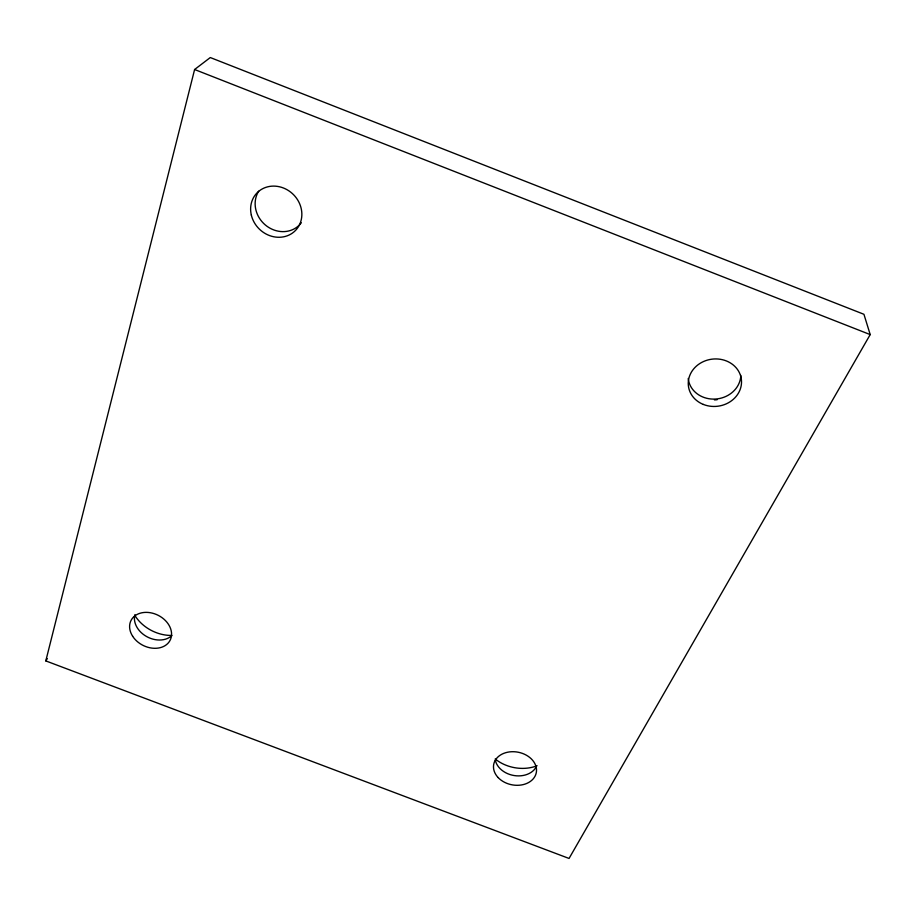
<?xml version="1.0" encoding="UTF-8"?>
<svg xmlns="http://www.w3.org/2000/svg" width="916" height="916" viewBox="0 0 916 916"><rect width="100%" height="100%" fill="white"/><g stroke="black" fill="none" stroke-linecap="round" stroke-linejoin="round"><path stroke-width="1.37" d="M45.8 660.905L194.604 69.513L210.291 57.548L863.937 314.291L870.2 334.592L569.054 858.452L45.8 660.905L47.311 658.604M194.604 69.513L870.2 334.592M301.341 222.737A26.61 24.056 45.1 0 1 266.785 226.126A26.61 24.056 45.1 0 1 258.69 191.192M740.815 375.423A26.415 23.518 -8.1 0 1 715.327 399.055A26.415 23.518 -8.1 0 1 688.225 378.491M717.194 399.708A43.121 38.587 -8.9 0 1 714.434 399.914M536.249 766.841A21.503 16.522 10.9 0 1 514.105 775.543A21.503 16.522 10.9 0 1 495.35 760.211M171.956 635.509A21.721 16.763 26.8 0 1 146.514 636.494A21.721 16.763 26.8 0 1 134.95 614.602M171.223 635.452A35.575 27.686 26.9 0 1 135.328 616.193M537.097 765.742A35.209 27.297 10.8 0 1 495.213 758.963M251.316 215.031A26.896 24.263 44.7 0 0 293.853 231.988A26.896 24.263 44.7 0 0 283.559 188.043A26.896 24.263 44.7 0 0 251.316 215.031M703.362 404.437A26.69 23.713 -7.7 0 0 741.445 380.129A26.69 23.713 -7.7 0 0 699.835 363.515A26.69 23.713 -7.7 0 0 703.362 404.437M498.132 777.558A21.686 16.591 11 0 0 535.013 776.241A21.686 16.591 11 0 0 511.861 751.715A21.686 16.591 11 0 0 498.132 777.558M132.625 636.208A21.915 16.831 26.7 0 0 168.968 642.116A21.915 16.831 26.7 0 0 150.167 612.69A21.915 16.831 26.7 0 0 132.625 636.208"/></g></svg>
